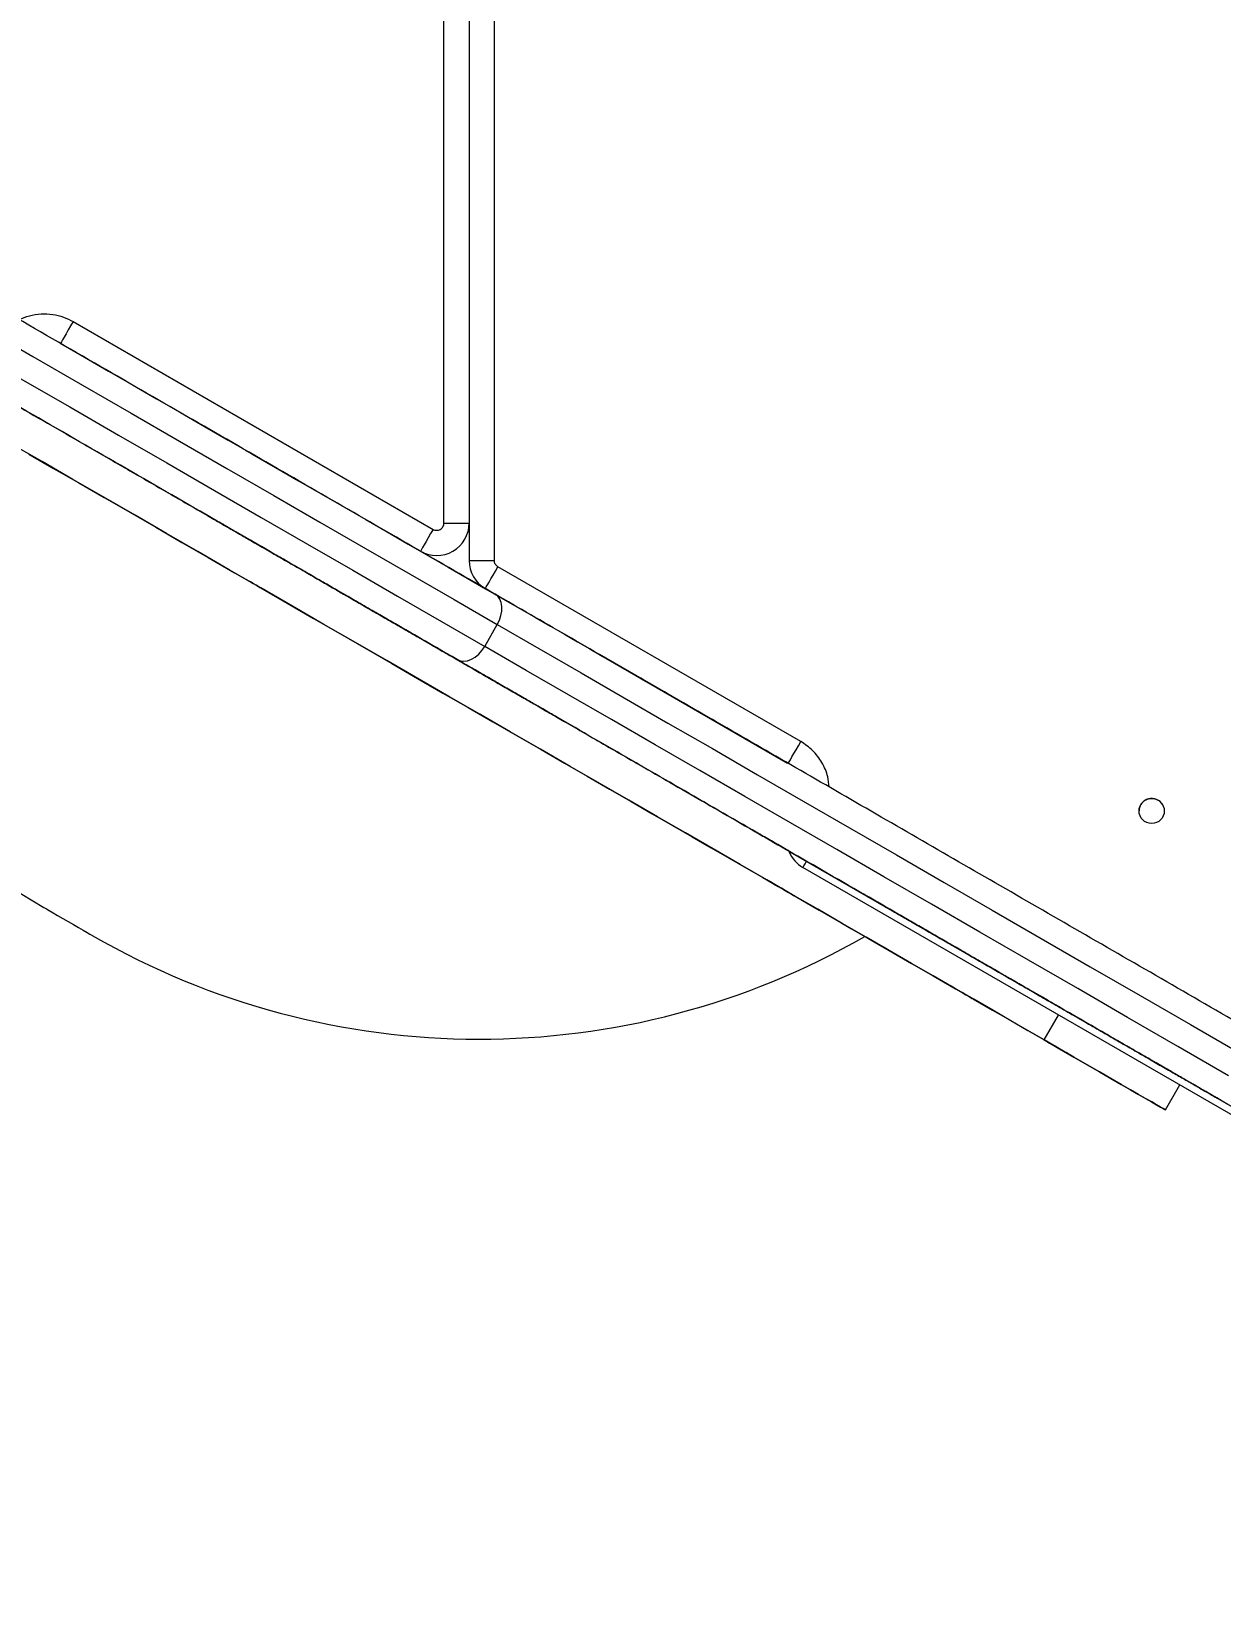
# Model space of a CAD drawing. Header units: millimetres. Extents: x -9110 to 8278, y -6387 to 5914.
# Drawn here: x -3392.3 to -3062.3, y -1381 to -940.3 of the extents above; entities that cross this region are included whole.
import ezdxf

# ---------------------------------------------------------------- set-up
doc = ezdxf.new("R2010")
doc.units = ezdxf.units.MM
for name, color, linetype in [('DIKOM_ОБЪЕКТ', 7, 'Continuous'), ('DIKOM_РАЗМЕР_ЗОНА', 7, 'Continuous'), ('DIKOM_РАЗМЕР_ОБЪЕКТА', 7, 'Continuous')]:
    doc.layers.add(name, color=color, linetype=linetype)
doc.styles.add('style1', font='arial.ttf', dxfattribs={"width": 0.8})
doc.dimstyles.new('1-50', dxfattribs={"dimtxt": 300, "dimasz": 200, "dimexe": 100, "dimexo": 0, "dimgap": 100, "dimtad": 1, "dimtxsty": 'style1', "dimcen": 200, "dimclrd": 7, "dimclre": 7, "dimclrt": 7, "dimadec": 1, "dimazin": 2, "dimtfac": 1, "dimtmove": 0, "dimatfit": 2, "dimfxl": 0, "dimlwd": 25, "dimlwe": 18, "dimarcsym": 0})

# ---------------------------------------------------------------- blocks, each defined once
blk = doc.blocks.new('*D9')
at = {"layer": 'Defpoints', "color": 0, "transparency": 16777216}
for p in [(-2194.75, 3914.39), (-7206.95, -3406.45), (-367.75, -3406.45)]:
    blk.add_point(p, dxfattribs=at)
at = {"layer": 'DIKOM_РАЗМЕР_ОБЪЕКТА', "color": 7, "lineweight": 18, "transparency": 16777216}
for p, q in [((-2194.75, 3914.39), (-7306.95, 3914.39)), ((-367.75, -3406.45), (-7306.95, -3406.45))]:
    blk.add_line(p, q, dxfattribs=at)
at = {"layer": 'DIKOM_РАЗМЕР_ОБЪЕКТА', "color": 7, "lineweight": 25, "transparency": 16777216}
blk.add_line((-7206.95, 3714.39), (-7206.95, -3206.45), dxfattribs=at)
at = {"layer": 'DIKOM_РАЗМЕР_ОБЪЕКТА', "color": 7, "transparency": 16777216}
for points in [[(-7240.28, 3714.39), (-7173.61, 3714.39), (-7206.95, 3914.39)], [(-7240.28, -3206.45), (-7173.61, -3206.45), (-7206.95, -3406.45)]]:
    blk.add_solid(points, dxfattribs=at)
at = {"layer": 'DIKOM_РАЗМЕР_ОБЪЕКТА', "color": 7, "transparency": 16777216, "insert": (-7460.22, 292.26), "char_height": 300, "attachment_point": 5, "rotation": 90, "style": 'style1'}
blk.add_mtext('7300', dxfattribs=at)
blk = doc.blocks.new('*D10')
at = {"layer": 'Defpoints', "color": 0, "transparency": 16777216}
for p in [(-3851.31, 5914.39), (-8660.16, -5406.45), (-497.85, -5406.45)]:
    blk.add_point(p, dxfattribs=at)
at = {"layer": 'DIKOM_РАЗМЕР_ЗОНА', "color": 7, "lineweight": 18, "transparency": 16777216}
for p, q in [((-3851.31, 5914.39), (-8760.16, 5914.39)), ((-497.85, -5406.45), (-8760.16, -5406.45))]:
    blk.add_line(p, q, dxfattribs=at)
at = {"layer": 'DIKOM_РАЗМЕР_ЗОНА', "color": 7, "lineweight": 25, "transparency": 16777216}
blk.add_line((-8660.16, 5714.39), (-8660.16, -5206.45), dxfattribs=at)
at = {"layer": 'DIKOM_РАЗМЕР_ЗОНА', "color": 7, "transparency": 16777216}
for points in [[(-8693.49, 5714.39), (-8626.83, 5714.39), (-8660.16, 5914.39)], [(-8693.49, -5206.45), (-8626.83, -5206.45), (-8660.16, -5406.45)]]:
    blk.add_solid(points, dxfattribs=at)
at = {"layer": 'DIKOM_РАЗМЕР_ЗОНА', "color": 7, "transparency": 16777216, "insert": (-8913.43, 268.46), "char_height": 300, "attachment_point": 5, "rotation": 90, "style": 'style1'}
blk.add_mtext('11300', dxfattribs=at)
blk = doc.blocks.new('*D11')
at = {"layer": 'Defpoints', "color": 0, "transparency": 16777216}
for p in [(-6509.94, 303.97), (6278.2, -1263.03), (6278.2, -4309.96)]:
    blk.add_point(p, dxfattribs=at)
at = {"layer": 'DIKOM_РАЗМЕР_ОБЪЕКТА', "color": 7, "lineweight": 18, "transparency": 16777216}
for p, q in [((-6509.94, 303.97), (-6509.94, -4409.96)), ((6278.2, -1263.03), (6278.2, -4409.96))]:
    blk.add_line(p, q, dxfattribs=at)
at = {"layer": 'DIKOM_РАЗМЕР_ОБЪЕКТА', "color": 7, "lineweight": 25, "transparency": 16777216}
blk.add_line((-6309.94, -4309.96), (6078.2, -4309.96), dxfattribs=at)
at = {"layer": 'DIKOM_РАЗМЕР_ОБЪЕКТА', "color": 7, "transparency": 16777216}
for points in [[(-6309.94, -4276.63), (-6309.94, -4343.29), (-6509.94, -4309.96)], [(6078.2, -4276.63), (6078.2, -4343.29), (6278.2, -4309.96)]]:
    blk.add_solid(points, dxfattribs=at)
at = {"layer": 'DIKOM_РАЗМЕР_ОБЪЕКТА', "color": 7, "transparency": 16777216, "insert": (-27.26, -4056.79), "char_height": 300, "attachment_point": 5, "style": 'style1'}
blk.add_mtext('12800', dxfattribs=at)

msp = doc.modelspace()

# ---------------------------------------------------------------- linework, layer by layer
at = {"layer": 'DIKOM_ОБЪЕКТ', "color": 7, "linetype": 'Continuous', "lineweight": 15}
for p, q in [((-3277.836, -1076.82), (-3277.836, -361.664)), ((-3270.836, -361.664), (-3270.836, -1076.82)), ((-3263.836, -1087.214), (-3263.836, -370.058)), ((-3380.795, -1020.84), (-3280.836, -1078.552)), ((-3284.336, -1084.614), (-3384.295, -1026.903)), ((-3284.336, -1084.614), (-3384.295, -1026.903)), ((-3384.295, -1026.903), (-3384.295, -1026.903)), ((-3343.699, -1074.589), (-3343.699, -1074.588)), ((-3277.836, -1076.82), (-3270.836, -1076.82)), ((-3270.836, -1076.82), (-3270.836, -1087.214)), ((-3270.836, -1076.82), (-3270.836, -1076.82)), ((-3270.836, -1087.214), (-3263.836, -1087.214)), ((-3178.743, -1137.497), (-3262.836, -1088.946)), ((-3266.513, -1111.068), (-3263.013, -1105.006)), ((-3182.398, -1143.47), (-3234.628, -1113.315)), ((-3234.627, -1113.315), (-3182.398, -1143.469)), ((-3244.972, -1131.588), (-3244.972, -1131.589)), ((-3181.752, -1168.089), (-3043.188, -1248.089)), ((-3046.518, -1248.477), (-3178.154, -1172.478)), ((-3161.834, -1179.589), (-3161.834, -1179.589)), ((-3177.162, -1182.291), (-3111.159, -1220.398)), ((-3111.159, -1220.398), (-3107.157, -1213.467)), ((-3077.521, -1239.819), (-3073.519, -1232.888)), ((-3063.107, -1236.589), (-3063.107, -1236.589))]:
    msp.add_line(p, q, dxfattribs=at)
at = {"layer": 'DIKOM_ОБЪЕКТ', "color": 7, "linetype": 'Continuous', "lineweight": 15, "flags": 128}
for points in [[(-3571.877, -934.766), (-3556.485, -943.652), (-3541.2, -952.478), (-3526.026, -961.238), (-3510.971, -969.931), (-3496.039, -978.551), (-3481.237, -987.097), (-3466.57, -995.565), (-3452.044, -1003.952), (-3437.665, -1012.254), (-3423.437, -1020.468), (-3409.368, -1028.591), (-3395.461, -1036.62), (-3381.723, -1044.552), (-3368.159, -1052.383), (-3354.774, -1060.111), (-3341.572, -1067.733), (-3328.561, -1075.245), (-3315.743, -1082.645), (-3303.125, -1089.931), (-3290.71, -1097.098), (-3278.505, -1104.145), (-3266.513, -1111.068)], [(-3552.985, -937.59), (-3537.7, -946.416), (-3522.526, -955.176), (-3507.471, -963.868), (-3492.539, -972.489), (-3477.737, -981.035), (-3463.07, -989.503), (-3448.544, -997.89), (-3434.165, -1006.192), (-3419.937, -1014.406), (-3405.868, -1022.529), (-3391.961, -1030.558), (-3378.223, -1038.489), (-3364.659, -1046.321), (-3351.274, -1054.049), (-3338.072, -1061.671), (-3325.061, -1069.183), (-3312.243, -1076.583), (-3299.625, -1083.869), (-3287.21, -1091.036), (-3275.005, -1098.083), (-3263.013, -1105.006)], [(-3380.795, -1020.84), (-3381.478, -1022.023), (-3382.134, -1023.16), (-3382.739, -1024.208), (-3383.269, -1025.127), (-3383.705, -1025.881), (-3384.028, -1026.441), (-3384.227, -1026.786), (-3384.295, -1026.903)], [(-3384.316, -1026.894), (-3384.222, -1026.948), (-3377.633, -1030.753), (-3371, -1034.582), (-3364.339, -1038.428), (-3357.665, -1042.281), (-3350.993, -1046.133), (-3344.339, -1049.975), (-3337.719, -1053.797), (-3333.179, -1056.418)], [(-3111.159, -1220.398), (-3115.673, -1217.792), (-3120.447, -1215.035), (-3125.475, -1212.133), (-3130.75, -1209.087), (-3136.266, -1205.902), (-3142.017, -1202.582), (-3147.995, -1199.131), (-3154.193, -1195.552), (-3160.604, -1191.851), (-3167.22, -1188.031), (-3174.032, -1184.098), (-3181.032, -1180.056), (-3188.213, -1175.911), (-3195.565, -1171.666), (-3203.078, -1167.328), (-3210.746, -1162.902), (-3218.556, -1158.392), (-3226.501, -1153.805), (-3234.57, -1149.147), (-3242.753, -1144.422), (-3251.042, -1139.636), (-3259.425, -1134.796), (-3267.892, -1129.908), (-3276.434, -1124.976), (-3285.039, -1120.008), (-3293.697, -1115.009), (-3302.398, -1109.986), (-3311.131, -1104.944), (-3319.885, -1099.89), (-3328.65, -1094.829), (-3337.415, -1089.769), (-3346.169, -1084.715), (-3354.902, -1079.673), (-3363.603, -1074.649), (-3372.261, -1069.65), (-3380.867, -1064.682), (-3389.408, -1059.75), (-3397.876, -1054.862)], [(-3393.055, -1057.645), (-3386.187, -1061.61), (-3379.218, -1065.634), (-3372.161, -1069.708), (-3365.027, -1073.827), (-3357.83, -1077.983), (-3350.581, -1082.168), (-3343.294, -1086.375), (-3335.981, -1090.597), (-3328.655, -1094.826), (-3321.33, -1099.056), (-3314.017, -1103.278), (-3306.73, -1107.485), (-3299.482, -1111.67), (-3292.284, -1115.825), (-3285.151, -1119.944), (-3278.094, -1124.018), (-3271.125, -1128.041), (-3264.258, -1132.006), (-3257.503, -1135.906), (-3250.873, -1139.734), (-3244.38, -1143.483), (-3238.035, -1147.146), (-3231.849, -1150.718), (-3225.832, -1154.191), (-3219.996, -1157.561), (-3214.351, -1160.82), (-3208.906, -1163.964), (-3203.671, -1166.986), (-3198.656, -1169.882), (-3193.869, -1172.646), (-3189.318, -1175.273), (-3185.012, -1177.759), (-3180.957, -1180.1), (-3177.162, -1182.291)], [(-3333.014, -1056.514), (-3331.147, -1057.591), (-3324.64, -1061.348), (-3318.212, -1065.059), (-3311.878, -1068.716), (-3305.653, -1072.311), (-3299.551, -1075.834), (-3293.586, -1079.277), (-3287.773, -1082.634), (-3282.124, -1085.895), (-3276.653, -1089.053), (-3271.373, -1092.102), (-3266.296, -1095.033), (-3261.433, -1097.841), (-3256.796, -1100.518), (-3252.396, -1103.058), (-3248.243, -1105.457), (-3244.345, -1107.706), (-3240.714, -1109.803), (-3237.356, -1111.742)], [(-3280.836, -1078.552), (-3281.519, -1079.734), (-3282.175, -1080.871), (-3282.78, -1081.92), (-3283.311, -1082.838), (-3283.746, -1083.592), (-3284.07, -1084.152), (-3284.269, -1084.497), (-3284.336, -1084.614)], [(-3332.116, -1092.828), (-3331.962, -1092.917), (-3331.514, -1093.176), (-3330.811, -1093.581), (-3329.917, -1094.098), (-3328.911, -1094.679), (-3327.881, -1095.273), (-3326.919, -1095.828), (-3326.112, -1096.295), (-3325.531, -1096.63), (-3325.226, -1096.806), (-3325.226, -1096.806), (-3325.531, -1096.63), (-3326.112, -1096.294), (-3326.92, -1095.828), (-3327.881, -1095.273), (-3328.911, -1094.679), (-3329.918, -1094.097), (-3330.812, -1093.581), (-3331.514, -1093.176), (-3331.962, -1092.917), (-3332.116, -1092.828)], [(-3266.336, -1095.008), (-3266.268, -1094.892), (-3266.07, -1094.547), (-3265.746, -1093.987), (-3265.311, -1093.233), (-3264.78, -1092.314), (-3264.175, -1091.266), (-3263.519, -1090.129), (-3262.836, -1088.946)], [(-3263.013, -1105.006), (-3262.41, -1103.778), (-3261.989, -1102.504), (-3261.766, -1101.236), (-3261.75, -1100.02), (-3261.943, -1098.904), (-3262.335, -1097.93), (-3262.912, -1097.137), (-3263.652, -1096.554)], [(-3263.013, -1105.006), (-3251.472, -1111.669), (-3239.727, -1118.45), (-3227.782, -1125.347), (-3215.642, -1132.356), (-3203.31, -1139.476), (-3190.793, -1146.703), (-3178.094, -1154.034), (-3165.219, -1161.468), (-3152.172, -1169.001), (-3138.959, -1176.629), (-3125.584, -1184.351), (-3112.053, -1192.163), (-3098.37, -1200.063), (-3084.542, -1208.047), (-3070.573, -1216.112), (-3056.469, -1224.255)], [(-3274.152, -1114.741), (-3273.277, -1115.091), (-3272.302, -1115.194), (-3271.263, -1115.047), (-3270.2, -1114.655), (-3269.155, -1114.034), (-3268.168, -1113.206), (-3267.276, -1112.205), (-3266.513, -1111.068)], [(-3059.969, -1230.317), (-3074.073, -1222.174), (-3088.042, -1214.109), (-3101.87, -1206.125), (-3115.553, -1198.226), (-3129.084, -1190.413), (-3142.459, -1182.691), (-3155.672, -1175.063), (-3168.719, -1167.53), (-3181.594, -1160.097), (-3194.293, -1152.765), (-3206.81, -1145.538), (-3219.142, -1138.418), (-3231.282, -1131.409), (-3243.227, -1124.513), (-3254.972, -1117.731), (-3266.513, -1111.068)], [(-3237.356, -1111.742), (-3233.88, -1113.748), (-3230.134, -1115.911), (-3226.126, -1118.226), (-3221.863, -1120.686), (-3217.356, -1123.289), (-3212.614, -1126.027), (-3207.646, -1128.895), (-3202.462, -1131.888), (-3197.074, -1134.999), (-3191.493, -1138.221), (-3185.73, -1141.548), (-3182.446, -1143.444)], [(-3182.243, -1143.559), (-3182.175, -1143.442), (-3181.976, -1143.098), (-3181.653, -1142.537), (-3181.217, -1141.783), (-3180.687, -1140.865), (-3180.082, -1139.817), (-3179.425, -1138.679), (-3178.743, -1137.497)], [(-3178.154, -1172.478), (-3178.087, -1172.361), (-3177.888, -1172.016), (-3177.564, -1171.456), (-3177.153, -1170.745)], [(-3187.333, -1176.419), (-3187.179, -1176.508), (-3186.731, -1176.766), (-3186.029, -1177.172), (-3185.135, -1177.688), (-3184.128, -1178.269), (-3183.098, -1178.864), (-3182.137, -1179.419), (-3181.329, -1179.885), (-3180.748, -1180.221), (-3180.443, -1180.396), (-3180.443, -1180.396), (-3180.748, -1180.221), (-3181.33, -1179.885), (-3182.137, -1179.419), (-3183.098, -1178.864), (-3184.128, -1178.269), (-3185.135, -1177.688), (-3186.029, -1177.172), (-3186.732, -1176.766), (-3187.179, -1176.508), (-3187.333, -1176.419)], [(-3388.883, -1183.607), (-3388.715, -1183.704), (-3388.218, -1183.991), (-3387.418, -1184.453), (-3386.355, -1185.067), (-3385.081, -1185.802), (-3383.662, -1186.621), (-3382.168, -1187.484), (-3380.674, -1188.347), (-3379.255, -1189.166), (-3377.981, -1189.901), (-3376.918, -1190.515), (-3376.118, -1190.977), (-3375.622, -1191.264), (-3375.453, -1191.361)], [(-3388.883, -1183.607), (-3388.715, -1183.704), (-3388.218, -1183.991), (-3387.418, -1184.453), (-3386.355, -1185.067), (-3385.081, -1185.802), (-3383.662, -1186.621), (-3382.168, -1187.484), (-3380.674, -1188.347), (-3379.255, -1189.166), (-3377.981, -1189.901), (-3376.918, -1190.515), (-3376.118, -1190.977), (-3375.622, -1191.264), (-3375.453, -1191.361)], [(-3177.162, -1182.291), (-3173.632, -1184.329), (-3170.375, -1186.21), (-3167.395, -1187.93), (-3164.698, -1189.487), (-3162.289, -1190.878), (-3160.172, -1192.101), (-3158.35, -1193.152), (-3156.827, -1194.032), (-3155.606, -1194.737), (-3154.688, -1195.267), (-3154.075, -1195.62), (-3153.769, -1195.797), (-3153.77, -1195.797), (-3154.077, -1195.62), (-3154.69, -1195.265), (-3155.609, -1194.735), (-3156.832, -1194.029), (-3158.356, -1193.149), (-3160.179, -1192.097), (-3160.954, -1191.649)], [(-3160.954, -1191.649), (-3160.631, -1191.836), (-3154.22, -1195.537), (-3148.02, -1199.117), (-3142.041, -1202.569), (-3136.29, -1205.889), (-3130.773, -1209.075), (-3125.497, -1212.121), (-3120.468, -1215.024), (-3115.693, -1217.781), (-3111.177, -1220.388), (-3106.927, -1222.842), (-3102.946, -1225.14), (-3099.241, -1227.279), (-3095.815, -1229.257), (-3092.673, -1231.071), (-3089.819, -1232.719), (-3087.255, -1234.199), (-3084.985, -1235.51), (-3083.013, -1236.649), (-3081.34, -1237.615), (-3079.967, -1238.407), (-3078.899, -1239.024), (-3078.134, -1239.465), (-3077.675, -1239.731), (-3077.521, -1239.819), (-3077.673, -1239.731), (-3078.131, -1239.467), (-3078.895, -1239.026), (-3079.962, -1238.41), (-3081.333, -1237.618), (-3083.005, -1236.653), (-3084.976, -1235.515), (-3087.245, -1234.205), (-3089.807, -1232.726), (-3092.661, -1231.078), (-3095.802, -1229.265), (-3099.226, -1227.287), (-3102.93, -1225.149), (-3106.909, -1222.851), (-3111.159, -1220.398)], [(-3131.944, -1208.398), (-3131.137, -1208.864), (-3130.555, -1209.2), (-3130.251, -1209.376), (-3130.251, -1209.376), (-3130.555, -1209.2), (-3131.137, -1208.864), (-3131.944, -1208.398), (-3132.906, -1207.843), (-3133.936, -1207.248), (-3134.942, -1206.667), (-3135.836, -1206.151), (-3136.539, -1205.745), (-3136.986, -1205.487), (-3137.14, -1205.398), (-3136.986, -1205.487), (-3136.538, -1205.746), (-3135.836, -1206.151), (-3134.942, -1206.668), (-3133.935, -1207.249), (-3132.905, -1207.843), (-3131.944, -1208.398)], [(-3105.107, -1223.892), (-3104.3, -1224.358), (-3103.718, -1224.694), (-3103.414, -1224.87), (-3103.414, -1224.87), (-3103.718, -1224.694), (-3104.3, -1224.358), (-3105.107, -1223.892), (-3106.069, -1223.337), (-3107.099, -1222.742), (-3108.105, -1222.161), (-3108.999, -1221.645), (-3109.702, -1221.239), (-3110.15, -1220.981), (-3110.304, -1220.892), (-3110.15, -1220.981), (-3109.701, -1221.24), (-3108.999, -1221.645), (-3108.105, -1222.161), (-3107.098, -1222.743), (-3106.068, -1223.337), (-3105.107, -1223.892)]]:
    msp.add_lwpolyline(points, dxfattribs=at)
at = {"layer": 'DIKOM_ОБЪЕКТ', "color": 7, "linetype": 'Continuous', "lineweight": 15}
msp.add_circle((-3081.336, -1156.783), 3.5, dxfattribs=at)
for centre, radius, start, end in [((-3281.383, -997.412), 215, 180.15396, 240), ((-3279.836, -1076.82), 9, 240, 0), ((-3279.836, -1076.82), 9, 240, 0), ((-3261.836, -1087.214), 9, 180, 240.00037), ((-3261.836, -1087.214), 9, 180, 240.00037), ((-3081.336, -1156.783), 3.5, 29.09645, 180), ((-3173.654, -1164.683), 9, 202.35923, 240.00037), ((-3173.654, -1164.683), 9, 202.359, 240.00037), ((-3267.953, -1005.166), 215, 240, 299.84599)]:
    msp.add_arc(centre, radius, start, end, dxfattribs=at)
for points, knots in [([(-3263.652, -1096.554), (-3271.253, -1092.166), (-3286.469, -1083.381), (-3310.312, -1069.615), (-3334.904, -1055.417), (-3360.291, -1040.76), (-3386.398, -1025.687), (-3413.177, -1010.226), (-3440.575, -994.408), (-3468.53, -978.268), (-3496.98, -961.842), (-3525.864, -945.166), (-3555.116, -928.277), (-3584.67, -911.214), (-3614.459, -894.016), (-3634.525, -882.431), (-3644.549, -876.643)], [0, 0, 0, 0, 0.070876, 0.1418772, 0.2132169, 0.2847307, 0.3563878, 0.428177, 0.5000002, 0.5718219, 0.6436119, 0.7152679, 0.7867823, 0.8581224, 0.9291239, 1, 1, 1, 1]), ([(-3274.152, -1114.741), (-3281.753, -1110.353), (-3296.969, -1101.568), (-3320.812, -1087.802), (-3345.404, -1073.604), (-3370.791, -1058.946), (-3396.898, -1043.874), (-3423.677, -1028.412), (-3451.075, -1012.594), (-3479.03, -996.454), (-3507.48, -980.028), (-3536.364, -963.353), (-3565.616, -946.464), (-3595.17, -929.401), (-3624.959, -912.202), (-3645.025, -900.617), (-3655.049, -894.83)], [0, 0, 0, 0, 0.0708759, 0.1418771, 0.213217, 0.2847308, 0.3563875, 0.4281766, 0.4999998, 0.5718214, 0.6436114, 0.7152681, 0.7867816, 0.8581217, 0.9291231, 1, 1, 1, 1]), ([(-3395.719, -1020.305), (-3394.803, -1019.912), (-3392.876, -1019.082), (-3389.705, -1018.619), (-3386.489, -1018.763), (-3383.46, -1019.485), (-3381.666, -1020.398), (-3380.795, -1020.84)], [0, 0, 0, 0, 0.1919157, 0.4042011, 0.6121024, 0.8117068, 1, 1, 1, 1]), ([(-3405.694, -1038.797), (-3404.313, -1039.594), (-3399.709, -1042.252), (-3391.624, -1046.92), (-3381.445, -1052.797), (-3370.992, -1058.832), (-3360.356, -1064.972), (-3349.618, -1071.172), (-3338.878, -1077.373), (-3328.224, -1083.524), (-3317.745, -1089.574), (-3307.533, -1095.47), (-3297.673, -1101.162), (-3288.244, -1106.607), (-3279.31, -1111.764), (-3270.943, -1116.596), (-3263.189, -1121.072), (-3256.081, -1125.176), (-3249.644, -1128.892), (-3243.835, -1132.246), (-3240.475, -1134.186), (-3238.813, -1135.146)], [0, 0, 0, 0, 0.0223749, 0.0745757, 0.1277076, 0.181679, 0.2365908, 0.292053, 0.3479471, 0.4041512, 0.4605343, 0.5169172, 0.5731209, 0.6290144, 0.6844784, 0.73939, 0.7933611, 0.8464912, 0.8986932, 0.949887, 1, 1, 1, 1]), ([(-3343.699, -1074.588), (-3343.66, -1074.611), (-3343.58, -1074.657), (-3342.925, -1075.035), (-3341.854, -1075.654), (-3340.283, -1076.561), (-3338.242, -1077.739), (-3335.707, -1079.202), (-3332.721, -1080.926), (-3329.303, -1082.9), (-3325.511, -1085.089), (-3321.42, -1087.451), (-3317.082, -1089.956), (-3312.114, -1092.824), (-3306.527, -1096.05), (-3300.418, -1099.576), (-3294.836, -1102.799), (-3289.819, -1105.696), (-3285.251, -1108.333), (-3280.673, -1110.976), (-3276.074, -1113.632), (-3271.589, -1116.221), (-3267.251, -1118.726), (-3263.16, -1121.088), (-3259.368, -1123.277), (-3255.95, -1125.25), (-3252.964, -1126.974), (-3250.429, -1128.437), (-3248.166, -1129.744), (-3246.372, -1130.78), (-3245.187, -1131.464), (-3245.043, -1131.547), (-3244.972, -1131.588)], [0, 0, 0, 0, 0.0291255, 0.0582525, 0.0891264, 0.1200027, 0.1521628, 0.184326, 0.2170846, 0.250017, 0.2829513, 0.3157086, 0.34787, 0.380033, 0.4211697, 0.4611864, 0.5000004, 0.5291256, 0.5582522, 0.5891264, 0.6200024, 0.6521618, 0.6843247, 0.7170842, 0.7500168, 0.7829508, 0.8157094, 0.8478696, 0.8800328, 0.9211707, 0.9611873, 1, 1, 1, 1]), ([(-3294.639, -1102.914), (-3296.043, -1102.103), (-3298.953, -1100.423), (-3303.42, -1097.844), (-3307.998, -1095.201), (-3312.597, -1092.546), (-3317.082, -1089.957), (-3321.42, -1087.452), (-3325.511, -1085.089), (-3329.303, -1082.901), (-3332.721, -1080.927), (-3335.707, -1079.203), (-3338.242, -1077.74), (-3340.505, -1076.433), (-3342.299, -1075.397), (-3343.485, -1074.713), (-3343.628, -1074.63), (-3343.699, -1074.589)], [0, 0, 0, 0, 0.0545421, 0.1130245, 0.1750154, 0.2370109, 0.3015876, 0.3661666, 0.431939, 0.4980668, 0.564192, 0.6299662, 0.6945409, 0.7591193, 0.8417203, 0.922068, 1, 1, 1, 1]), ([(-3280.836, -1078.552), (-3280.681, -1078.626), (-3280.366, -1078.778), (-3279.835, -1078.842), (-3279.309, -1078.773), (-3278.825, -1078.571), (-3278.407, -1078.252), (-3278.085, -1077.831), (-3277.875, -1077.34), (-3277.849, -1076.991), (-3277.836, -1076.82)], [0, 0, 0, 0, 0.1228273, 0.2499945, 0.3771617, 0.499989, 0.6228157, 0.7499871, 0.8771539, 1, 1, 1, 1]), ([(-3262.836, -1088.946), (-3262.978, -1088.849), (-3263.268, -1088.652), (-3263.586, -1088.225), (-3263.797, -1087.735), (-3263.823, -1087.386), (-3263.836, -1087.214)], [0, 0, 0, 0, 0.2456671, 0.4999835, 0.7543397, 1, 1, 1, 1]), ([(-2937.606, -1284.798), (-2946.185, -1279.845), (-2963.354, -1269.932), (-2988.801, -1255.24), (-3014.017, -1240.681), (-3038.951, -1226.286), (-3063.558, -1212.079), (-3087.796, -1198.085), (-3111.624, -1184.328), (-3135.001, -1170.832), (-3157.885, -1157.619), (-3180.241, -1144.712), (-3202.038, -1132.128), (-3223.222, -1119.897), (-3243.831, -1107.998), (-3257.048, -1100.367), (-3263.652, -1096.554)], [0, 0, 0, 0, 0.0709967, 0.142091, 0.2134508, 0.2849465, 0.3565534, 0.4282637, 0.5000002, 0.5717351, 0.6434457, 0.7150522, 0.786548, 0.8579076, 0.9290027, 1, 1, 1, 1]), ([(-3244.972, -1131.589), (-3245.012, -1131.566), (-3245.091, -1131.521), (-3245.747, -1131.142), (-3246.817, -1130.524), (-3248.388, -1129.617), (-3250.429, -1128.439), (-3252.964, -1126.975), (-3255.95, -1125.251), (-3259.368, -1123.278), (-3263.16, -1121.088), (-3267.251, -1118.727), (-3271.589, -1116.222), (-3276.557, -1113.354), (-3282.144, -1110.128), (-3288.153, -1106.658), (-3292.127, -1104.364), (-3294.033, -1103.264)], [0, 0, 0, 0, 0.0584802, 0.1169631, 0.1789525, 0.2409478, 0.3055218, 0.3700999, 0.4358746, 0.5020014, 0.5681254, 0.6339009, 0.6984736, 0.7630516, 0.8456532, 0.9259964, 1, 1, 1, 1]), ([(-2948.106, -1302.984), (-2956.685, -1298.031), (-2973.854, -1288.118), (-2999.301, -1273.426), (-3024.517, -1258.868), (-3049.45, -1244.473), (-3074.058, -1230.266), (-3098.296, -1216.272), (-3122.124, -1202.515), (-3145.501, -1189.018), (-3168.385, -1175.805), (-3190.741, -1162.898), (-3212.538, -1150.314), (-3233.722, -1138.083), (-3254.331, -1126.185), (-3267.548, -1118.554), (-3274.152, -1114.741)], [0, 0, 0, 0, 0.0709967, 0.1420911, 0.2134508, 0.2849466, 0.3565533, 0.4282637, 0.5000002, 0.5717351, 0.6434457, 0.7150521, 0.786548, 0.8579076, 0.9290027, 1, 1, 1, 1]), ([(-3238.813, -1135.146), (-3236.841, -1136.284), (-3232.873, -1138.576), (-3225.913, -1142.594), (-3218.188, -1147.054), (-3209.673, -1151.97), (-3200.429, -1157.307), (-3191.158, -1162.659), (-3184.749, -1166.36), (-3181.835, -1168.042)], [0, 0, 0, 0, 0.1421959, 0.2860483, 0.4314402, 0.5790385, 0.7272652, 0.8759972, 1, 1, 1, 1]), ([(-3170.904, -1150.103), (-3170.984, -1149.153), (-3171.183, -1146.786), (-3172.753, -1143.272), (-3175.286, -1139.848), (-3177.604, -1138.271), (-3178.743, -1137.497)], [0, 0, 0, 0, 0.1840793, 0.4591738, 0.7342721, 1, 1, 1, 1]), ([(-3193.011, -1161.589), (-3192.974, -1161.61), (-3192.899, -1161.654), (-3192.273, -1162.016), (-3191.234, -1162.615), (-3189.769, -1163.461), (-3187.97, -1164.5), (-3185.952, -1165.665), (-3183.853, -1166.876), (-3182.439, -1167.693), (-3181.752, -1168.089)], [0, 0, 0, 0, 0.1165134, 0.2400057, 0.3686379, 0.4999999, 0.6313569, 0.7599866, 0.8834887, 1, 1, 1, 1]), ([(-3181.752, -1168.089), (-3182.439, -1167.693), (-3183.853, -1166.876), (-3185.952, -1165.665), (-3187.97, -1164.5), (-3189.769, -1163.461), (-3191.234, -1162.615), (-3192.273, -1162.016), (-3192.899, -1161.654), (-3192.974, -1161.611), (-3193.011, -1161.589)], [0, 0, 0, 0, 0.1165125, 0.2400143, 0.3686436, 0.5000003, 0.6313629, 0.7599889, 0.8834809, 1, 1, 1, 1]), ([(-3112.774, -1207.914), (-3114.178, -1207.103), (-3117.087, -1205.424), (-3121.554, -1202.844), (-3126.132, -1200.201), (-3130.732, -1197.546), (-3135.216, -1194.957), (-3139.555, -1192.452), (-3143.646, -1190.09), (-3147.438, -1187.901), (-3150.856, -1185.927), (-3153.842, -1184.203), (-3156.376, -1182.74), (-3158.64, -1181.433), (-3160.434, -1180.397), (-3161.619, -1179.713), (-3161.763, -1179.63), (-3161.834, -1179.589)], [0, 0, 0, 0, 0.0545462, 0.1130285, 0.1750194, 0.2370145, 0.3015871, 0.3661655, 0.4319414, 0.4980656, 0.564193, 0.6299678, 0.6945411, 0.7591206, 0.84172, 0.922068, 1, 1, 1, 1]), ([(-3161.834, -1179.589), (-3161.794, -1179.611), (-3161.715, -1179.657), (-3161.059, -1180.036), (-3159.989, -1180.654), (-3158.417, -1181.561), (-3156.377, -1182.739), (-3153.842, -1184.203), (-3150.856, -1185.926), (-3147.438, -1187.9), (-3143.646, -1190.089), (-3139.555, -1192.451), (-3135.216, -1194.956), (-3130.249, -1197.824), (-3124.661, -1201.05), (-3118.553, -1204.577), (-3112.971, -1207.8), (-3107.954, -1210.696), (-3103.386, -1213.333), (-3098.808, -1215.976), (-3094.209, -1218.632), (-3089.724, -1221.221), (-3085.386, -1223.726), (-3081.294, -1226.088), (-3077.503, -1228.277), (-3074.085, -1230.251), (-3071.099, -1231.974), (-3068.564, -1233.438), (-3066.301, -1234.745), (-3064.507, -1235.78), (-3063.321, -1236.465), (-3063.177, -1236.548), (-3063.107, -1236.589)], [0, 0, 0, 0, 0.029125, 0.0582519, 0.0891253, 0.1200016, 0.1521622, 0.1843248, 0.2170834, 0.2500174, 0.2829504, 0.3157095, 0.3478692, 0.3800321, 0.4211708, 0.4611855, 0.4999994, 0.5291245, 0.558251, 0.5891251, 0.6200011, 0.6521631, 0.6843259, 0.717083, 0.7500174, 0.7829499, 0.8157085, 0.8478686, 0.8800319, 0.9211698, 0.9611868, 1, 1, 1, 1]), ([(-3063.107, -1236.589), (-3063.146, -1236.566), (-3063.225, -1236.521), (-3063.881, -1236.142), (-3064.952, -1235.524), (-3066.523, -1234.617), (-3068.564, -1233.439), (-3071.099, -1231.975), (-3074.085, -1230.251), (-3077.503, -1228.278), (-3081.294, -1226.089), (-3085.385, -1223.726), (-3089.724, -1221.222), (-3094.691, -1218.354), (-3100.279, -1215.128), (-3106.288, -1211.659), (-3110.262, -1209.364), (-3112.168, -1208.264)], [0, 0, 0, 0, 0.0584786, 0.1169613, 0.1789519, 0.240947, 0.305521, 0.370099, 0.4358735, 0.5019972, 0.5681255, 0.6338974, 0.698473, 0.7630519, 0.8456482, 0.9259965, 1, 1, 1, 1])]:
    msp.add_open_spline(points, degree=3, knots=knots, dxfattribs=at)

# ---------------------------------------------------------------- dimensions: what is measured, and where the dimension line sits
at = {"layer": 'DIKOM_РАЗМЕР_ЗОНА'}
dim = msp.add_linear_dim(base=(-8660.16, -5406.454), p1=(-3851.314, 5914.391), p2=(-497.849, -5406.454), angle=90, text='11300', dimstyle='1-50', dxfattribs=at)
dim.commit()
dim.dimension.update_dxf_attribs({"geometry": '*D10', "text_midpoint": (-8660.16, 268.455), "dimtype": 160})
at = {"layer": 'DIKOM_РАЗМЕР_ОБЪЕКТА'}
dim = msp.add_linear_dim(base=(-7206.946, -3406.454), p1=(-2194.748, 3914.391), p2=(-367.748, -3406.454), angle=90, text='7300', dimstyle='1-50', dxfattribs=at)
dim.commit()
dim.dimension.update_dxf_attribs({"geometry": '*D9', "text_midpoint": (-7206.946, 292.262), "dimtype": 160})
dim = msp.add_linear_dim(base=(6278.196, -4309.959), p1=(-6509.939, 303.968), p2=(6278.196, -1263.032), text='12800', dimstyle='1-50', dxfattribs=at)
dim.commit()
dim.dimension.update_dxf_attribs({"geometry": '*D11', "text_midpoint": (-27.257, -4309.959), "dimtype": 160})

doc.saveas('drawing.dxf')
